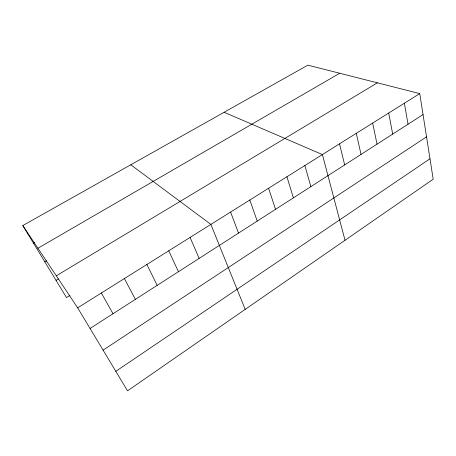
<?xml version="1.0" encoding="UTF-8"?>
<svg xmlns="http://www.w3.org/2000/svg" width="456" height="456" viewBox="0 0 456 456"><rect width="100%" height="100%" fill="white"/><g stroke="black" fill="none" stroke-linecap="round" stroke-linejoin="round"><path stroke-width="0.68" d="M115.813 371.327L429.991 158.791M103.09 350.145L426.542 136.834M90.066 328.468L423.048 114.576M77.662 307.834L419.748 93.594L433.2 179.214L127.537 390.838L77.662 307.834L22.8 225.555L307.851 65.162L419.748 93.594M70.013 295.38L66.485 297.557L22.8 225.555M56.037 280.337L58.453 278.878M56.31 275.812L377.386 82.827M44.825 261.852L46.62 260.798M37.928 248.241L339.72 73.256M33.476 243.151L34.707 242.444M224.113 112.279L322.392 154.567L345.021 240.266M130.798 164.787L210.883 224.403L245.191 309.379M101.346 293.003L113.014 313.728M124.402 278.559L135.375 299.364M146.866 264.497L157.172 285.365M168.748 250.789L178.421 271.713M190.084 237.428L199.147 258.398M230.576 212.069L238.522 233.107M249.808 200.024L257.235 221.086M268.59 188.26L275.527 209.338M286.938 176.768L293.396 197.858M304.87 165.539L310.872 186.629M339.526 143.834L344.673 164.918M356.278 133.346L361.027 154.413M372.666 123.08L377.032 144.136M388.7 113.037L392.696 134.075M404.392 103.21L408.029 124.226"/></g></svg>
